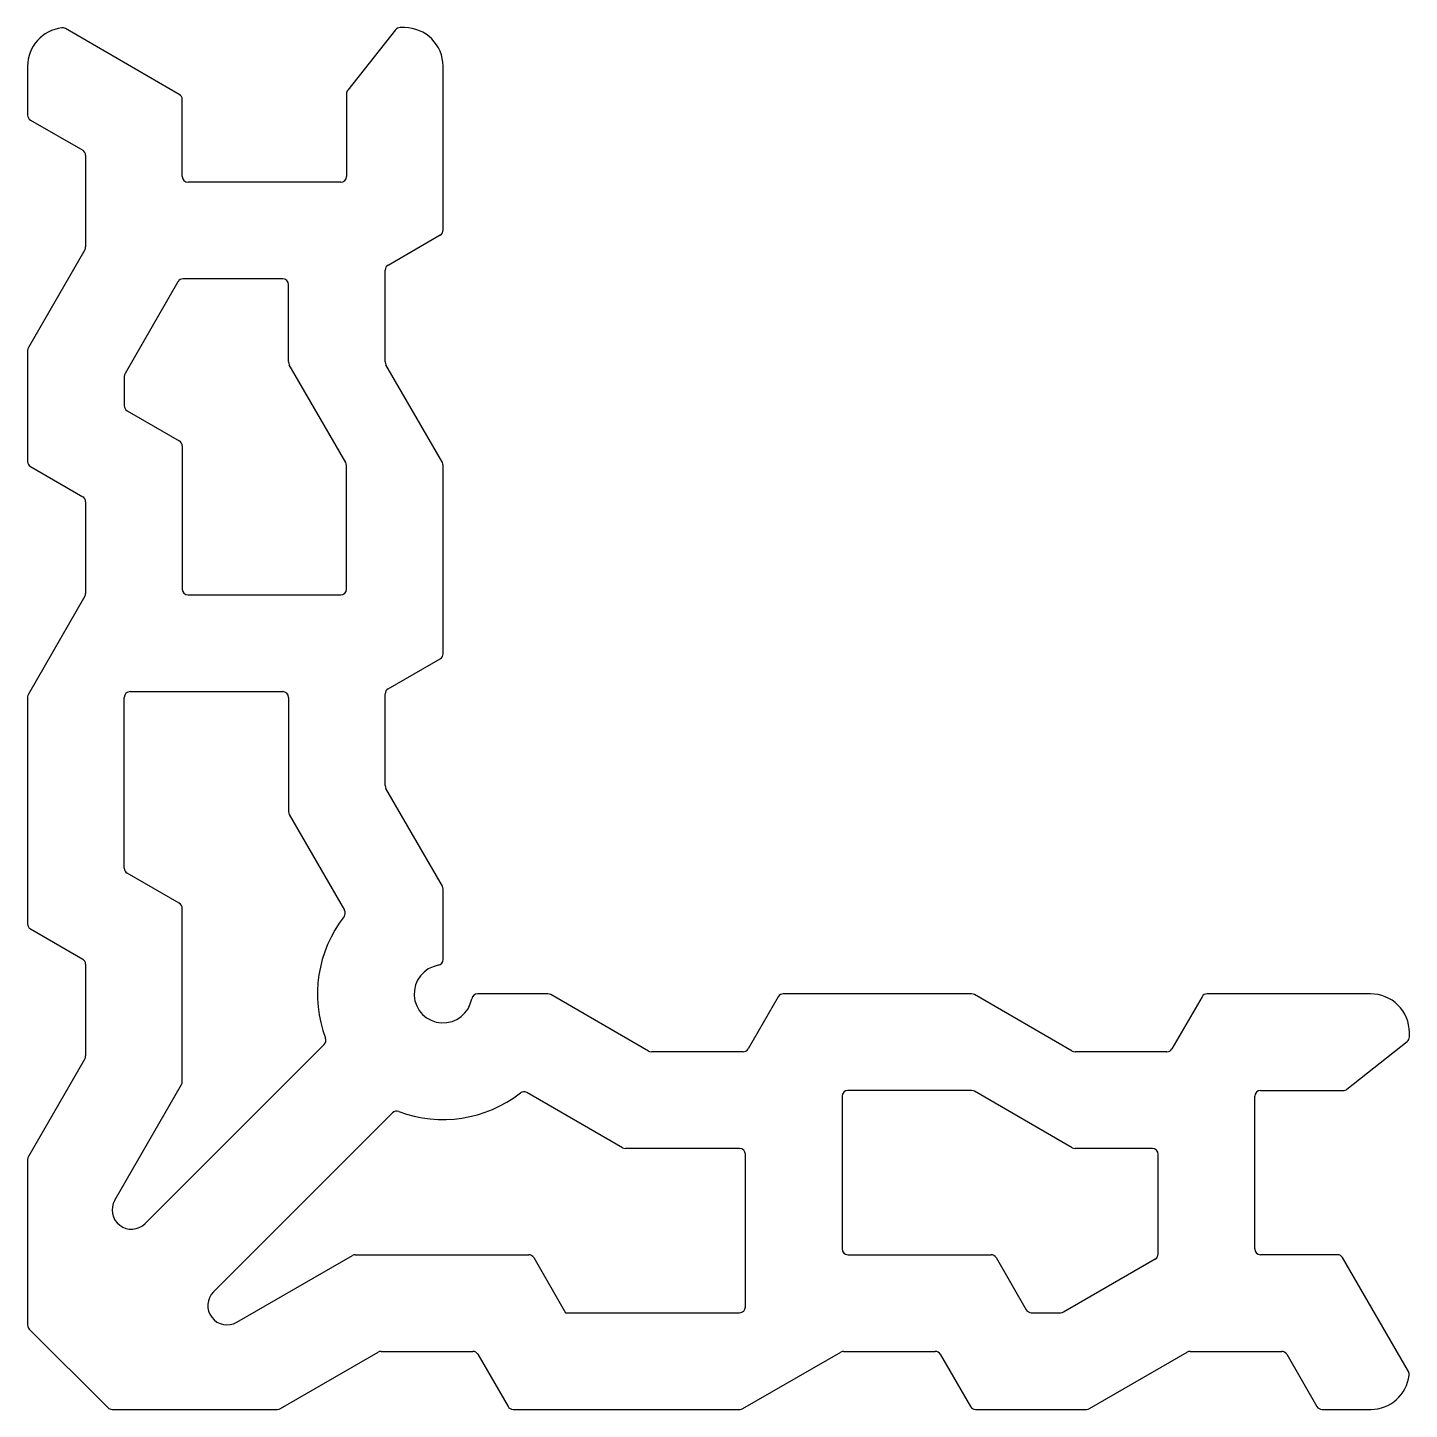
# Model space of a CAD drawing. Extents: x 852.2 to 923.7, y 472.3 to 543.8.
import ezdxf

# ---------------------------------------------------------------- set-up
doc = ezdxf.new("R2010")
doc.units = 0
doc.layers.get('0').update_dxf_attribs({"linetype": 'CONTINUOUS'})

msp = doc.modelspace()

# ---------------------------------------------------------------- linework, layer by layer
at = {"color": 0}
for p, q in [((860.047, 540.329), (854.149, 543.734)), ((871.232, 543.672), (868.762, 540.552)), ((871.697, 543.786), (871.467, 543.786)), ((852.197, 541.786), (852.197, 539.261)), ((873.697, 533.315), (873.697, 541.786)), ((860.197, 536.086), (860.197, 540.069)), ((868.697, 540.366), (868.697, 536.086)), ((852.347, 539.001), (855.047, 537.442)), ((855.197, 537.183), (855.197, 532.436)), ((868.397, 535.786), (860.497, 535.786)), ((870.847, 531.497), (873.547, 533.056)), ((855.157, 532.286), (852.237, 527.229)), ((859.978, 530.636), (857.237, 525.889)), ((865.397, 530.786), (860.238, 530.786)), ((870.697, 526.491), (870.697, 531.237)), ((865.697, 526.491), (865.697, 530.486)), ((852.197, 527.079), (852.197, 521.333)), ((868.657, 521.284), (865.737, 526.341)), ((873.657, 521.284), (870.737, 526.341)), ((857.197, 525.739), (857.197, 524.22)), ((857.347, 523.96), (860.047, 522.401)), ((860.197, 522.141), (860.197, 514.728)), ((852.347, 521.073), (855.047, 519.514)), ((868.697, 514.728), (868.697, 521.134)), ((873.697, 511.387), (873.697, 521.134)), ((855.197, 519.254), (855.197, 514.508)), ((855.157, 514.358), (852.237, 509.301)), ((860.497, 514.428), (868.397, 514.428)), ((870.847, 509.569), (873.547, 511.127)), ((852.197, 509.151), (852.197, 497.405)), ((857.197, 500.291), (857.197, 509.128)), ((857.497, 509.428), (865.397, 509.428)), ((865.697, 509.128), (865.697, 503.223)), ((870.697, 504.562), (870.697, 509.309)), ((873.657, 499.355), (870.737, 504.412)), ((865.737, 503.073), (868.597, 498.12)), ((860.047, 498.473), (857.347, 500.031)), ((873.697, 495.561), (873.697, 499.205)), ((860.197, 489.24), (860.197, 498.213)), ((852.347, 497.145), (855.047, 495.586)), ((855.197, 495.326), (855.197, 490.58)), ((879.117, 493.786), (875.472, 493.786)), ((884.324, 490.826), (879.267, 493.746)), ((891.039, 493.636), (889.48, 490.936)), ((901.045, 493.786), (891.299, 493.786)), ((906.252, 490.826), (901.195, 493.746)), ((912.967, 493.636), (911.408, 490.936)), ((921.682, 493.786), (913.227, 493.786)), ((920.463, 488.851), (923.583, 491.321)), ((923.697, 491.556), (923.697, 491.786)), ((867.548, 491.172), (858.276, 481.9)), ((889.22, 490.786), (884.474, 490.786)), ((911.148, 490.786), (906.402, 490.786)), ((855.157, 490.43), (852.237, 485.373)), ((856.703, 483.108), (860.157, 489.09)), ((882.984, 485.826), (878.031, 488.686)), ((894.339, 488.486), (894.339, 480.586)), ((901.045, 488.786), (894.639, 488.786)), ((906.252, 485.826), (901.195, 488.746)), ((915.697, 480.586), (915.697, 488.486)), ((915.997, 488.786), (920.277, 488.786)), ((871.083, 487.636), (861.812, 478.365)), ((889.039, 485.786), (883.134, 485.786)), ((889.339, 477.586), (889.339, 485.486)), ((910.397, 485.786), (906.402, 485.786)), ((910.697, 480.326), (910.697, 485.486)), ((852.197, 485.223), (852.197, 476.653)), ((863.019, 476.792), (869.001, 480.246)), ((869.151, 480.286), (878.124, 480.286)), ((878.384, 480.136), (880.029, 477.286)), ((894.639, 480.286), (902.052, 480.286)), ((902.312, 480.136), (903.871, 477.436)), ((905.801, 477.326), (910.547, 480.067)), ((919.981, 480.286), (915.997, 480.286)), ((923.645, 474.238), (920.24, 480.136)), ((880.029, 477.286), (889.039, 477.286)), ((904.131, 477.286), (905.651, 477.286)), ((852.285, 476.441), (856.352, 472.374)), ((865.284, 472.326), (870.341, 475.246)), ((870.491, 475.286), (875.237, 475.286)), ((875.497, 475.136), (877.056, 472.436)), ((889.212, 472.326), (894.269, 475.246)), ((894.419, 475.286), (899.165, 475.286)), ((899.425, 475.136), (900.984, 472.436)), ((907.14, 472.326), (912.197, 475.246)), ((912.347, 475.286), (917.094, 475.286)), ((917.354, 475.136), (918.912, 472.436)), ((856.564, 472.286), (865.134, 472.286)), ((877.316, 472.286), (889.062, 472.286)), ((901.244, 472.286), (906.99, 472.286)), ((919.172, 472.286), (921.697, 472.286))]:
    msp.add_line(p, q, dxfattribs=at)
for centre, radius, start, end in [((854.197, 541.786), 2, 96.68071, 180), ((853.999, 543.474), 0.3, 60, 96.68071), ((871.467, 543.486), 0.3, 90, 141.63216), ((871.697, 541.786), 2, 0, 90), ((868.997, 540.366), 0.3, 141.63216, 180), ((859.897, 540.069), 0.3, 0, 60), ((852.497, 539.261), 0.3, 180, 240), ((854.897, 537.183), 0.3, 0, 60), ((860.497, 536.086), 0.3, 180, 270), ((868.397, 536.086), 0.3, 270, 0), ((873.397, 533.315), 0.3, 300, 0), ((854.897, 532.436), 0.3, 330, 0), ((870.997, 531.237), 0.3, 120, 180), ((860.238, 530.486), 0.3, 90, 150), ((865.397, 530.486), 0.3, 0, 90), ((852.497, 527.079), 0.3, 150, 180), ((865.997, 526.491), 0.3, 180, 210), ((870.997, 526.491), 0.3, 180, 210), ((857.497, 525.739), 0.3, 150, 180), ((857.497, 524.22), 0.3, 180, 240), ((859.897, 522.141), 0.3, 0, 60), ((852.497, 521.333), 0.3, 180, 240), ((868.397, 521.134), 0.3, 0, 30), ((873.397, 521.134), 0.3, 0, 30), ((854.897, 519.254), 0.3, 0, 60), ((854.897, 514.508), 0.3, 330, 0), ((860.497, 514.728), 0.3, 180, 270), ((868.397, 514.728), 0.3, 270, 0), ((873.397, 511.387), 0.3, 300, 0), ((852.497, 509.151), 0.3, 150, 180), ((857.497, 509.128), 0.3, 90, 180), ((865.397, 509.128), 0.3, 0, 90), ((870.997, 509.309), 0.3, 120, 180), ((870.997, 504.562), 0.3, 180, 210), ((865.997, 503.223), 0.3, 180, 210), ((857.497, 500.291), 0.3, 180, 240), ((873.397, 499.205), 0.3, 0, 30), ((859.897, 498.213), 0.3, 0, 60), ((873.697, 493.786), 6.5, 142.02433, 200.68426), ((868.337, 497.97), 0.3, 322.02433, 30), ((852.497, 497.405), 0.3, 180, 240), ((854.897, 495.326), 0.3, 0, 60), ((873.397, 495.561), 0.3, 279.59407, 360), ((873.697, 493.786), 1.5, 99.59407, 350.40593), ((875.472, 493.486), 0.3, 90, 170.40593), ((879.117, 493.486), 0.3, 60, 90), ((891.299, 493.486), 0.3, 90, 150), ((901.045, 493.486), 0.3, 60, 90), ((913.227, 493.486), 0.3, 90, 150), ((921.697, 491.786), 2, 0, 90.43882), ((867.335, 491.384), 0.3, 315, 20.68426), ((923.397, 491.556), 0.3, 308.36784, 0), ((854.897, 490.58), 0.3, 330, 0), ((884.474, 491.086), 0.3, 240, 270), ((889.22, 491.086), 0.3, 270, 330), ((906.402, 491.086), 0.3, 240, 270), ((911.148, 491.086), 0.3, 270, 330), ((859.897, 489.24), 0.3, 330, 0), ((873.697, 493.786), 6.5, 249.31574, 307.97567), ((877.881, 488.426), 0.3, 60, 127.97567), ((894.639, 488.486), 0.3, 90, 180), ((901.045, 488.486), 0.3, 60, 90), ((915.997, 488.486), 0.3, 90, 180), ((920.277, 489.086), 0.3, 270, 308.36784), ((871.295, 487.424), 0.3, 69.31574, 135), ((883.134, 486.086), 0.3, 240, 270), ((889.039, 485.486), 0.3, 0, 90), ((906.402, 486.086), 0.3, 240, 270), ((910.397, 485.486), 0.3, 0, 90), ((852.497, 485.223), 0.3, 150, 180), ((857.569, 482.608), 1, 150, 315), ((894.639, 480.586), 0.3, 180, 270), ((915.997, 480.586), 0.3, 180, 270), ((869.151, 479.986), 0.3, 90, 120), ((878.124, 479.986), 0.3, 30, 90), ((902.052, 479.986), 0.3, 30, 90), ((910.397, 480.326), 0.3, 300, 0), ((919.981, 479.986), 0.3, 30, 90), ((862.519, 477.658), 1, 135, 300), ((889.039, 477.586), 0.3, 270, 0), ((904.131, 477.586), 0.3, 210, 270), ((905.651, 477.586), 0.3, 270, 300), ((852.497, 476.653), 0.3, 180, 225), ((870.491, 474.986), 0.3, 90, 120), ((875.237, 474.986), 0.3, 30, 90), ((894.419, 474.986), 0.3, 90, 120), ((899.165, 474.986), 0.3, 30, 90), ((912.347, 474.986), 0.3, 90, 120), ((917.094, 474.986), 0.3, 30, 90), ((921.697, 474.286), 2, 270, 353.31929), ((923.386, 474.088), 0.3, 353.31929, 30), ((856.564, 472.586), 0.3, 225, 270), ((865.134, 472.586), 0.3, 270, 300), ((877.316, 472.586), 0.3, 210, 270), ((889.062, 472.586), 0.3, 270, 300), ((901.244, 472.586), 0.3, 210, 270), ((906.99, 472.586), 0.3, 270, 300), ((919.172, 472.586), 0.3, 210, 270.00125)]:
    msp.add_arc(centre, radius, start, end, dxfattribs=at)

doc.saveas('drawing.dxf')
